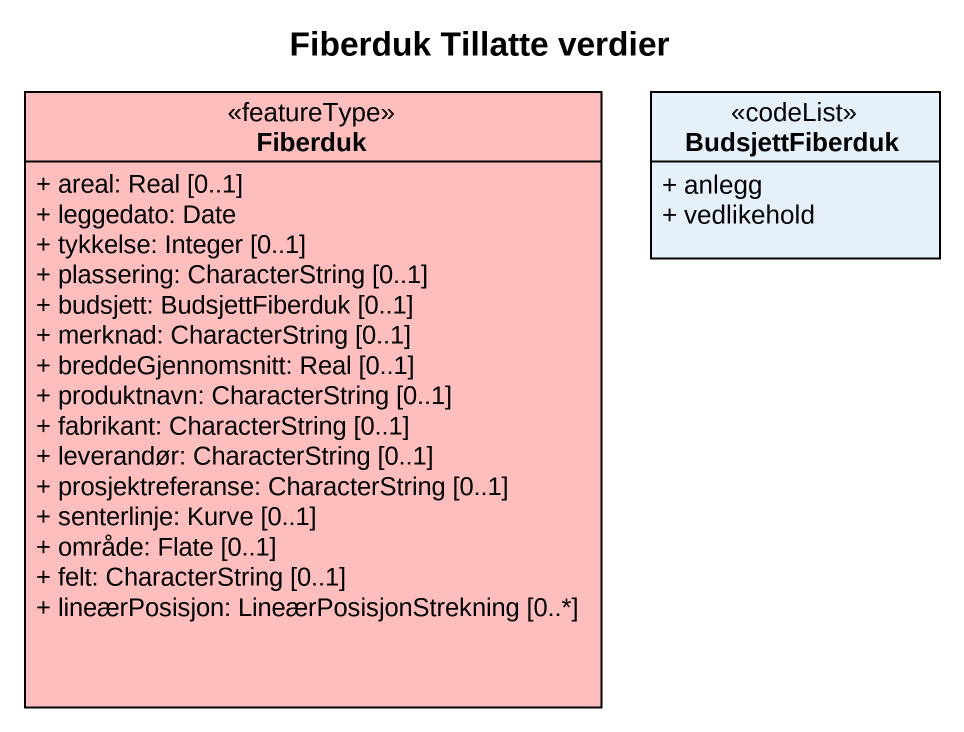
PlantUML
@startuml
title Fiberduk Tillatte verdier
hide circle
hide empty members
skinparam classAttributeIconSize 0
class Fiberduk <<featureType>> #FFBEBE {
  + areal: Real [0..1]
  + leggedato: Date
  + tykkelse: Integer [0..1]
  + plassering: CharacterString [0..1]
  + budsjett: BudsjettFiberduk [0..1]
  + merknad: CharacterString [0..1]
  + breddeGjennomsnitt: Real [0..1]
  + produktnavn: CharacterString [0..1]
  + fabrikant: CharacterString [0..1]
  + leverandør: CharacterString [0..1]
  + prosjektreferanse: CharacterString [0..1]
  + senterlinje: Kurve [0..1]
  + område: Flate [0..1]
  + felt: CharacterString [0..1]
  + lineærPosisjon: LineærPosisjonStrekning [0..*]
}
class BudsjettFiberduk <<codeList>> {
  + anlegg
  + vedlikehold
}
@enduml
